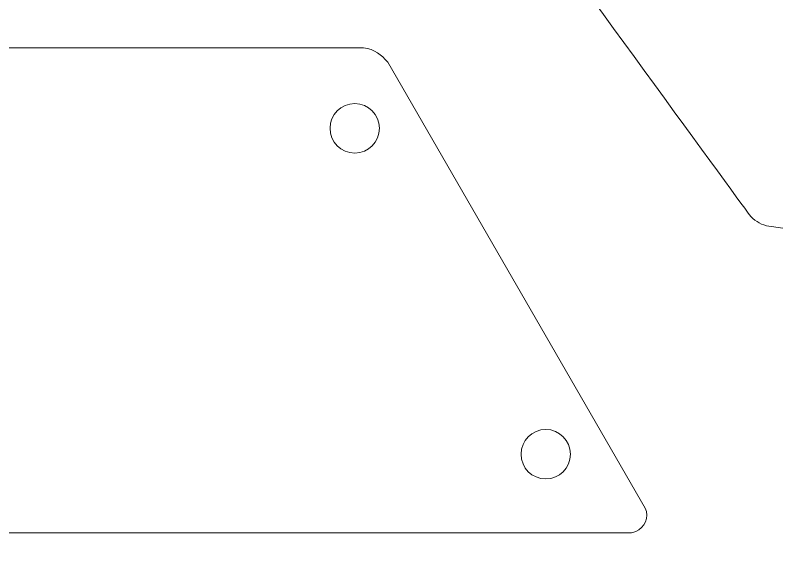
# Model space of a CAD drawing. Header units: inches. Extents: x -2.69 to 2.66, y -3.75 to 3.92.
# Drawn here: x -1.343 to -0.008, y -3.745 to -2.816 of the extents above; entities that cross this region are included whole.
import ezdxf

# ---------------------------------------------------------------- set-up
doc = ezdxf.new("R2010")
doc.units = ezdxf.units.IN
doc.header["$MEASUREMENT"] = 0
doc.layers.add('_U+5207_U+65AD_U+30D1_U+30B9', color=7, linetype='Continuous')

# ---------------------------------------------------------------- blocks, each defined once
blk = doc.blocks.new('block 16')
at = {"layer": '_U+5207_U+65AD_U+30D1_U+30B9', "color": 1, "lineweight": 9, "true_color": 0xff0000}
blk.add_open_spline([(2.0081, -3.7334), (2.0081, -3.7334), (1.4319, -3.4018), (1.4319, -3.4018), (1.4312, -3.4016), (1.4305, -3.4015), (1.43, -3.4014), (1.43, -3.4014), (-0.0179, -3.1861), (-0.0179, -3.1861), (-0.0298, -3.1847), (-0.041, -3.1799), (-0.0501, -3.172), (-0.0522, -3.1702), (-0.0541, -3.1682), (-0.0557, -3.166), (-0.0557, -3.166), (-0.4122, -2.6775), (-0.4646, -2.6057), (-0.4646, -2.6057), (-2.6218, -2.6057), (-2.6218, -2.6057), (-2.6522, -2.6057), (-2.6769, -2.581), (-2.6769, -2.5506), (-2.6769, -2.5506), (-2.6769, -0.3752), (-2.6769, -0.3752), (-2.6769, -0.3448), (-2.6522, -0.3201), (-2.6218, -0.3201), (-2.6218, -0.3201), (-1.1807, -0.3201), (-1.1807, -0.3201), (-1.1807, -0.3201), (-1.1807, -0.1882), (-1.1807, -0.1882), (-1.1807, -0.1578), (-1.156, -0.1331), (-1.1256, -0.1331), (-1.1256, -0.1331), (-0.4286, -0.1331), (-0.4286, -0.1331), (-0.4286, -0.1331), (-0.4286, -0.0996), (-0.4286, -0.0996), (-0.4286, -0.0692), (-0.4039, -0.0445), (-0.3735, -0.0445), (-0.3735, -0.0445), (0.2877, -0.0445), (0.2877, -0.0445), (0.3181, -0.0445), (0.3428, -0.0692), (0.3428, -0.0996), (0.3428, -0.0996), (0.3428, -0.1331), (0.3428, -0.1331), (0.3428, -0.1331), (1.0399, -0.1331), (1.0399, -0.1331), (1.0703, -0.1331), (1.095, -0.1578), (1.095, -0.1882), (1.095, -0.1882), (1.095, -0.2315), (1.095, -0.2315), (1.095, -0.2315), (1.788, -0.2315), (1.788, -0.2315), (1.8184, -0.2315), (1.8431, -0.2562), (1.8431, -0.2866), (1.8431, -0.2866), (1.8431, -0.3204), (1.8431, -0.3204), (1.8431, -0.3204), (2.605, -0.3204), (2.605, -0.3204), (2.6354, -0.3204), (2.6601, -0.3451), (2.6601, -0.3755), (2.6601, -0.3755), (2.6601, -2.6968), (2.6601, -2.6968), (2.6601, -2.6974), (2.6601, -2.6981), (2.6601, -2.6987), (2.6581, -2.7365), (2.6465, -2.7735), (2.6273, -2.8049), (2.6273, -2.8049), (2.1061, -3.712), (2.1061, -3.712), (2.1058, -3.7125), (2.1055, -3.713), (2.1052, -3.7135), (2.1049, -3.714), (2.1041, -3.7152), (2.1038, -3.7156), (2.0902, -3.7349), (2.0686, -3.7451), (2.0467, -3.7451), (2.0334, -3.7451), (2.0199, -3.7413), (2.0081, -3.7334)], degree=3, knots=[0, 0, 0, 0, 1, 1, 1, 2, 2, 2, 3, 3, 3, 4, 4, 4, 5, 5, 5, 6, 6, 6, 7, 7, 7, 8, 8, 8, 9, 9, 9, 10, 10, 10, 11, 11, 11, 12, 12, 12, 13, 13, 13, 14, 14, 14, 15, 15, 15, 16, 16, 16, 17, 17, 17, 18, 18, 18, 19, 19, 19, 20, 20, 20, 21, 21, 21, 22, 22, 22, 23, 23, 23, 24, 24, 24, 25, 25, 25, 26, 26, 26, 27, 27, 27, 28, 28, 28, 29, 29, 29, 30, 30, 30, 31, 31, 31, 32, 32, 32, 33, 33, 33, 34, 34, 34, 35, 35, 35, 35], dxfattribs=at)
blk = doc.blocks.new('block 24')
at = {"layer": '_U+5207_U+65AD_U+30D1_U+30B9', "color": 1, "lineweight": 9, "true_color": 0xff0000}
blk.add_open_spline([(-0.7478, -2.9705), (-0.7717, -2.9705), (-0.7911, -2.9899), (-0.7911, -3.0138), (-0.7911, -3.0377), (-0.7717, -3.0571), (-0.7478, -3.0571), (-0.7239, -3.0571), (-0.7045, -3.0377), (-0.7045, -3.0138), (-0.7045, -2.9899), (-0.7239, -2.9705), (-0.7478, -2.9705), (-0.7478, -2.9705), (-0.7478, -2.9705), (-0.7478, -2.9705)], degree=3, knots=[0, 0, 0, 0, 1, 1, 1, 2, 2, 2, 3, 3, 3, 4, 4, 4, 5, 5, 5, 5], dxfattribs=at)
blk = doc.blocks.new('block 25')
at = {"layer": '_U+5207_U+65AD_U+30D1_U+30B9', "color": 1, "lineweight": 9, "true_color": 0xff0000}
blk.add_open_spline([(-0.4131, -3.5414), (-0.437, -3.5414), (-0.4564, -3.5608), (-0.4564, -3.5847), (-0.4564, -3.6086), (-0.437, -3.628), (-0.4131, -3.628), (-0.3892, -3.628), (-0.3698, -3.6086), (-0.3698, -3.5847), (-0.3698, -3.5608), (-0.3892, -3.5414), (-0.4131, -3.5414), (-0.4131, -3.5414), (-0.4131, -3.5414), (-0.4131, -3.5414)], degree=3, knots=[0, 0, 0, 0, 1, 1, 1, 2, 2, 2, 3, 3, 3, 4, 4, 4, 5, 5, 5, 5], dxfattribs=at)
blk = doc.blocks.new('block 26')
at = {"layer": '_U+5207_U+65AD_U+30D1_U+30B9', "color": 1, "lineweight": 9, "true_color": 0xff0000}
blk.add_open_spline([(-2.6367, -2.873), (-2.6476, -2.873), (-2.6564, -2.8818), (-2.6564, -2.8927), (-2.6564, -2.8927), (-2.6564, -3.6672), (-2.6564, -3.6672), (-2.6564, -3.6976), (-2.6318, -3.7223), (-2.6013, -3.7223), (-2.6013, -3.7223), (-0.2627, -3.7223), (-0.2627, -3.7223), (-0.2602, -3.7219), (-0.2577, -3.7212), (-0.2554, -3.7202), (-0.2395, -3.7135), (-0.232, -3.6952), (-0.2387, -3.6792), (-0.2387, -3.6792), (-0.6901, -2.8982), (-0.6901, -2.8982), (-0.7019, -2.8846), (-0.7121, -2.8754), (-0.7327, -2.873), (-0.7327, -2.873), (-2.6367, -2.873), (-2.6367, -2.873)], degree=3, knots=[0, 0, 0, 0, 1, 1, 1, 2, 2, 2, 3, 3, 3, 4, 4, 4, 5, 5, 5, 6, 6, 6, 7, 7, 7, 8, 8, 8, 9, 9, 9, 9], dxfattribs=at)
blk = doc.blocks.new('block 23')
at = {"layer": '_U+5207_U+65AD_U+30D1_U+30B9'}
for name in ['block 26', 'block 24', 'block 25']:
    blk.add_blockref(name, (0, 0), dxfattribs=at)

msp = doc.modelspace()

# ---------------------------------------------------------------- block references
at = {"layer": '_U+5207_U+65AD_U+30D1_U+30B9'}
for name in ['block 16', 'block 23']:
    msp.add_blockref(name, (0, 0), dxfattribs=at)

doc.saveas('drawing.dxf')
